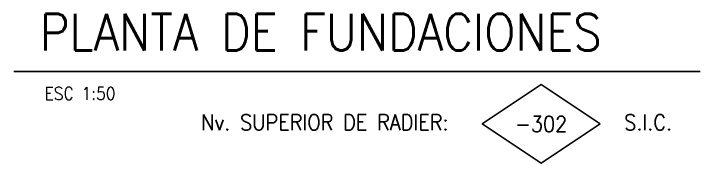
# Model space of a CAD drawing. Extents: x 1418 to 15858, y -441 to 10768.
# Drawn here: x 4350 to 5005, y 3486 to 3628 of the extents above; entities that cross this region are included whole.
import ezdxf
from ezdxf.enums import TextEntityAlignment as Align

# ---------------------------------------------------------------- set-up
doc = ezdxf.new("R2010")
doc.units = 0
doc.header["$LTSCALE"] = 60
doc.layers.get('0').update_dxf_attribs({"linetype": 'CONTINUOUS'})
doc.layers.add('TITULO', color=6, linetype='CONTINUOUS')
doc.styles.add('COTAS', font='romans.shx', dxfattribs={"width": 0.9})

# ---------------------------------------------------------------- blocks, each defined once
blk = doc.blocks.new('*U72')
at = {"layer": 'TITULO', "color": 7}
blk.add_line((0, 0), (655, 0), dxfattribs=at)
at = {"layer": 'TITULO', "color": 1}
blk.add_lwpolyline([(559.45, -50), (503.2, -12.5), (446.95, -50), (503.2, -87.5)], close=True, dxfattribs=at)
at = {"color": 2, "style": 'COTAS', "width": 0.9}
blk.add_attdef('ESCALA', (29.5, -27), '', height=12, dxfattribs=at)
at = {"layer": 'TITULO', "color": 7, "style": 'COTAS', "width": 0.9}
blk.add_attdef('TITULO', (25, 20), '', height=35, dxfattribs=at)
at = {"layer": 'TITULO', "color": 2, "style": 'COTAS', "width": 0.9}
blk.add_attdef('NV_LOSAS', text='', height=15, dxfattribs=at).set_placement((434.51, -56), align=Align.RIGHT)
blk.add_attdef('NIVEL', text='', height=15, dxfattribs=at).set_placement((522.76, -50), align=Align.MIDDLE)
blk.add_attdef('SIC', (602.01, -56), '', height=15, dxfattribs=at)

msp = doc.modelspace()

# ---------------------------------------------------------------- block references
ref = msp.add_blockref('*U72', (4349.74, 3573.22))
ref.add_attrib('TITULO', 'PLANTA DE FUNDACIONES', (4374.74, 3593.22), dxfattribs={"layer": 'TITULO', "color": 7, "height": 35, "style": 'COTAS', "width": 0.9})
ref.add_attrib('NIVEL', '-302', dxfattribs={"layer": 'TITULO', "color": 2, "height": 15, "style": 'COTAS', "width": 0.9}).set_placement((4852.94, 3523.22), align=Align.MIDDLE)
ref.add_attrib('NV_LOSAS', 'Nv. SUPERIOR DE RADIER:', dxfattribs={"layer": 'TITULO', "color": 2, "height": 15, "style": 'COTAS', "width": 0.9}).set_placement((4764.69, 3517.22), align=Align.RIGHT)
ref.add_attrib('SIC', 'S.I.C.', (4932.19, 3517.22), dxfattribs={"layer": 'TITULO', "color": 2, "height": 15, "style": 'COTAS', "width": 0.9})
ref.add_attrib('ESCALA', 'ESC 1:50', (4379.24, 3546.22), dxfattribs={"color": 2, "height": 12, "style": 'COTAS', "width": 0.9})

doc.saveas('drawing.dxf')
